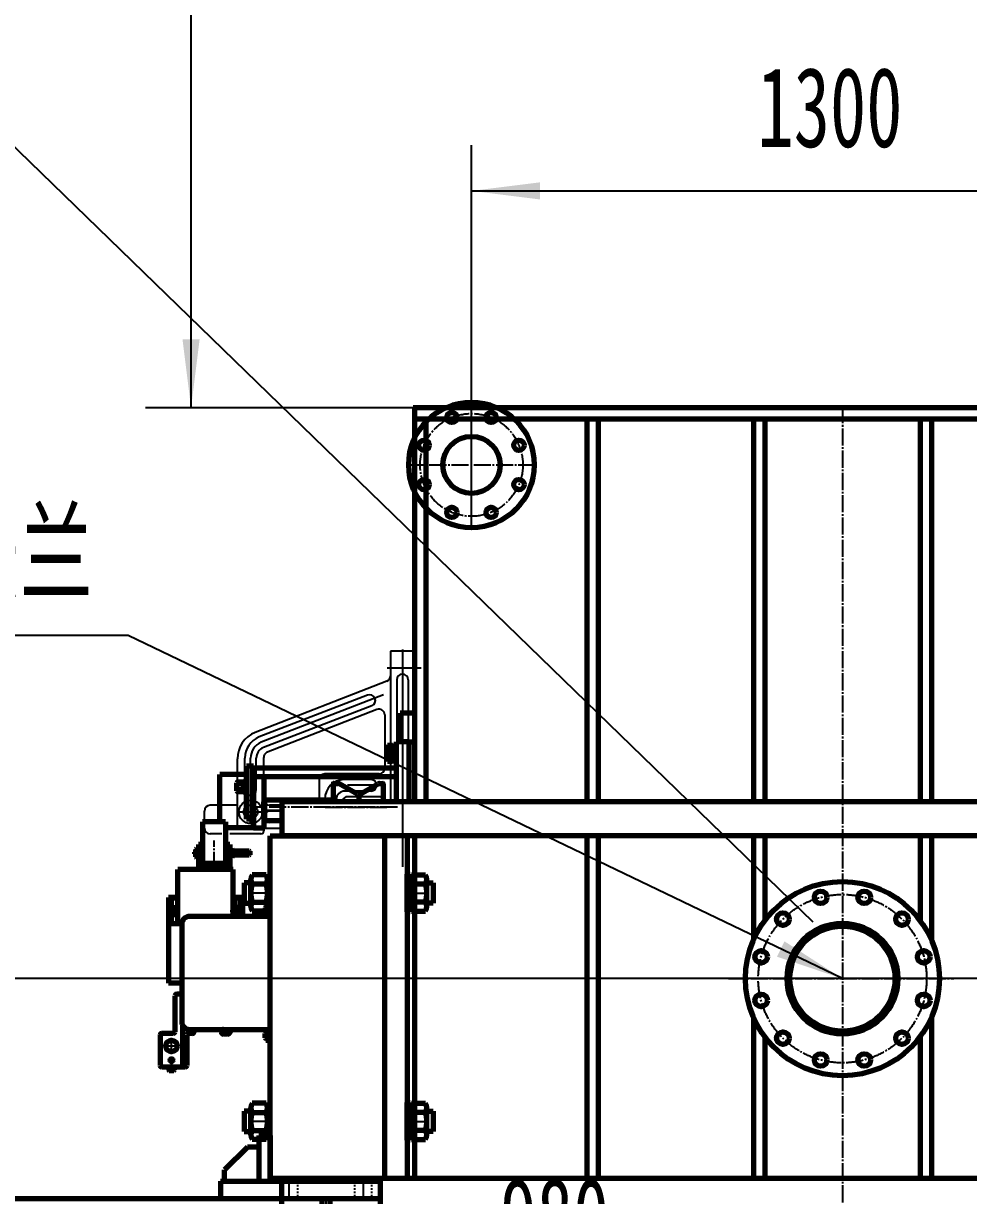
# Model space of a CAD drawing. Header units: millimetres. Extents: x -11880 to 11880, y -8400 to 8400.
# Drawn here: x 5987 to 7643, y 2347 to 4400 of the extents above; entities that cross this region are included whole.
import ezdxf

# ---------------------------------------------------------------- set-up
doc = ezdxf.new("R2010")
doc.units = ezdxf.units.MM
for name, pattern in [('EB_DASH', [6, 3, -3]), ('EB_DASHDOT', [39, 30, -3, 3, -3]), ('EB_DASHDOTDOT', [45, 30, -3, 3, -3, 3, -3])]:
    doc.linetypes.add(name, pattern=pattern)
for name, color, linetype, lineweight in [('CAXA0', 7, 'Continuous', 70), ('CAXA1', 1, 'EB_DASHDOT', 25), ('CAXA2', 6, 'EB_DASH', 25), ('CAXA3', 7, 'Continuous', 25), ('CAXA4', 3, 'Continuous', 25)]:
    doc.layers.add(name, color=color, linetype=linetype, lineweight=lineweight)
doc.styles.add('标准', font='', dxfattribs={"width": 0.667})
doc.styles.get('标准').set_extended_font_data('FangSong_GB2312')
doc.dimstyles.new('标准', dxfattribs={"dimscale": 40, "dimtxt": 3.5, "dimasz": 3, "dimexe": 2, "dimexo": 0, "dimtad": 1, "dimdec": 1, "dimzin": 12, "dimdsep": 46, "dimtxsty": '标准', "dimcen": 0, "dimdle": 4, "dimaunit": 1, "dimazin": 2, "dimtfac": 1, "dimtdec": 3, "dimtmove": 0, "dimatfit": 3, "dimfxl": 0, "dimtolj": 1, "dimtzin": 0, "dimarcsym": 0})

# ---------------------------------------------------------------- blocks, each defined once
blk = doc.blocks.new('CAXBLOCK8', base_point=(6634.2, 3121.7))
at = {"layer": 'CAXA0'}
for p, q in [((6634.2, 3109.1), (6634.2, 3134.3)), ((6634.2, 3134.3), (6637.4, 3134.3)), ((6634.2, 3122.5), (6634.6, 3122.4)), ((6634.6, 3122.4), (6637.4, 3121.7)), ((6637.4, 3109.1), (6637.4, 3134.3)), ((6634.2, 3120.9), (6637.4, 3120)), ((6634.2, 3109.1), (6637.4, 3109.1))]:
    blk.add_line(p, q, dxfattribs=at)
at = {"layer": 'CAXA1', "linetype": 'EB_DASHDOT', "lineweight": 25}
blk.add_line((6631.2, 3121.7), (6640.4, 3121.7), dxfattribs=at)
blk = doc.blocks.new('CAXBLOCK14', base_point=(6659.9, 2476.7))
at = {"layer": 'CAXA0'}
for p, q in [((6659.9, 2443.7), (6659.9, 2509.7)), ((6659.9, 2509.7), (6664.9, 2509.7)), ((6664.9, 2509.7), (6664.9, 2443.7)), ((6664.9, 2443.7), (6659.9, 2443.7))]:
    blk.add_line(p, q, dxfattribs=at)
at = {"layer": 'CAXA1', "color": 1, "linetype": 'EB_DASHDOT', "lineweight": 25}
blk.add_line((6656.9, 2476.7), (6667.9, 2476.7), dxfattribs=at)
blk = doc.blocks.new('CAXBLOCK15', base_point=(6664.9, 2476.7))
at = {"layer": 'CAXA0'}
for p, q in [((6667.3, 2508.4), (6692, 2508.4)), ((6664.9, 2452.9), (6664.9, 2500.5)), ((6692, 2492.5), (6667.3, 2492.5)), ((6694.3, 2452.9), (6694.3, 2500.5)), ((6692, 2460.8), (6667.3, 2460.8)), ((6667.3, 2444.9), (6692, 2444.9))]:
    blk.add_line(p, q, dxfattribs=at)
for centre, radius, start, end in [((6679.3, 2500.5), 14.4, 146.5315, 213.4685), ((6679.9, 2500.5), 14.4, 326.5315, 33.4685), ((6718.9, 2476.7), 54, 162.9012, 197.0988), ((6640.3, 2476.7), 54, 342.9012, 17.0988), ((6679.3, 2452.9), 14.4, 146.5315, 213.4685), ((6679.9, 2452.9), 14.4, 326.5315, 33.4685)]:
    blk.add_arc(centre, radius, start, end, dxfattribs=at)
at = {"layer": 'CAXA1', "linetype": 'EB_DASHDOT', "lineweight": 25}
blk.add_line((6662.6, 2476.7), (6697.3, 2476.7), dxfattribs=at)
blk = doc.blocks.new('CAXBLOCK16', base_point=(6659.9, 2876.7))
at = {"layer": 'CAXA0'}
for p, q in [((6659.9, 2843.7), (6659.9, 2909.7)), ((6659.9, 2909.7), (6664.9, 2909.7)), ((6664.9, 2909.7), (6664.9, 2843.7)), ((6664.9, 2843.7), (6659.9, 2843.7))]:
    blk.add_line(p, q, dxfattribs=at)
at = {"layer": 'CAXA1', "color": 1, "linetype": 'EB_DASHDOT', "lineweight": 25}
blk.add_line((6656.9, 2876.7), (6667.9, 2876.7), dxfattribs=at)
blk = doc.blocks.new('CAXBLOCK17', base_point=(6664.9, 2876.7))
at = {"layer": 'CAXA0'}
for p, q in [((6664.9, 2852.9), (6664.9, 2900.5)), ((6667.3, 2908.4), (6692, 2908.4)), ((6694.3, 2852.9), (6694.3, 2900.5)), ((6692, 2892.5), (6667.3, 2892.5)), ((6692, 2860.8), (6667.3, 2860.8)), ((6667.3, 2844.9), (6692, 2844.9))]:
    blk.add_line(p, q, dxfattribs=at)
for centre, radius, start, end in [((6679.3, 2900.5), 14.4, 146.5315, 213.4685), ((6679.9, 2900.5), 14.4, 326.5315, 33.4685), ((6718.9, 2876.7), 54, 162.9012, 197.0988), ((6640.3, 2876.7), 54, 342.9012, 17.0988), ((6679.3, 2852.9), 14.4, 146.5315, 213.4685), ((6679.9, 2852.9), 14.4, 326.5315, 33.4685)]:
    blk.add_arc(centre, radius, start, end, dxfattribs=at)
at = {"layer": 'CAXA1', "linetype": 'EB_DASHDOT', "lineweight": 25}
blk.add_line((6662.6, 2876.7), (6697.3, 2876.7), dxfattribs=at)
blk = doc.blocks.new('CAXBLOCK24', base_point=(6301.4, 2965.1))
at = {"layer": 'CAXA0'}
for p, q in [((6301.4, 3001.6), (6301.4, 2928.6)), ((6341.4, 3001.6), (6301.4, 3001.6)), ((6341.4, 3001.6), (6341.4, 2928.6)), ((6341.4, 2928.6), (6301.4, 2928.6))]:
    blk.add_line(p, q, dxfattribs=at)
blk = doc.blocks.new('CAXBLOCK25', base_point=(6251.4, 2844.6))
at = {"layer": 'CAXA0'}
for p, q in [((6248.9, 2845), (6250.8, 2844.7)), ((6248.9, 2844.3), (6250.8, 2844.6)), ((6249.2, 2845), (6249.2, 2844.3)), ((6250.8, 2845.2), (6249.8, 2844.9)), ((6250.8, 2844.1), (6249.8, 2844.4)), ((6250.8, 2845.2), (6251.1, 2846.2)), ((6251.3, 2845.2), (6250.8, 2844.7)), ((6251, 2845), (6250.8, 2845.2)), ((6250.8, 2844.7), (6250.8, 2844.6)), ((6251.3, 2844.1), (6250.8, 2844.6)), ((6251, 2844.3), (6250.8, 2844.1)), ((6250.8, 2844.1), (6251.1, 2843.1)), ((6251, 2847.1), (6251.3, 2845.2)), ((6251.7, 2846.8), (6251, 2846.8)), ((6251, 2842.2), (6251.3, 2844.1)), ((6251, 2842.4), (6251.7, 2842.4)), ((6251.5, 2845.2), (6251.3, 2845.2)), ((6251.3, 2844.1), (6251.5, 2844.1)), ((6251.7, 2847.1), (6251.5, 2845.2)), ((6251.9, 2844.7), (6251.5, 2845.2)), ((6251.5, 2844.1), (6251.9, 2844.6)), ((6251.7, 2842.2), (6251.5, 2844.1)), ((6251.9, 2845.2), (6251.6, 2846.2)), ((6251.9, 2844.1), (6251.6, 2843.1)), ((6251.9, 2845.2), (6251.7, 2845)), ((6251.7, 2844.3), (6251.9, 2844.1)), ((6251.9, 2845.2), (6252.9, 2844.9)), ((6253.8, 2845), (6251.9, 2844.7)), ((6251.9, 2844.6), (6251.9, 2844.7)), ((6253.8, 2844.3), (6251.9, 2844.6)), ((6251.9, 2844.1), (6252.9, 2844.4)), ((6253.6, 2845), (6253.6, 2844.3))]:
    blk.add_line(p, q, dxfattribs=at)
for start, end in [(90, 270), (270, 90)]:
    blk.add_arc((6251.4, 2844.6), 3.45, start, end, dxfattribs=at)
at = {"layer": 'CAXA1'}
for p, q in [((6257.8, 2844.6), (6244.9, 2844.6)), ((6251.4, 2838.2), (6251.4, 2851.1))]:
    blk.add_line(p, q, dxfattribs=at)
blk = doc.blocks.new('CAXBLOCK26', base_point=(6361.4, 2844.6))
at = {"layer": 'CAXA0'}
for p, q in [((6358.9, 2845), (6360.8, 2844.7)), ((6358.9, 2844.3), (6360.8, 2844.6)), ((6359.2, 2845), (6359.2, 2844.3)), ((6360.8, 2845.2), (6359.8, 2844.9)), ((6360.8, 2844.1), (6359.8, 2844.4)), ((6360.8, 2845.2), (6361.1, 2846.2)), ((6361.3, 2845.2), (6360.8, 2844.7)), ((6361, 2845), (6360.8, 2845.2)), ((6360.8, 2844.7), (6360.8, 2844.6)), ((6361.3, 2844.1), (6360.8, 2844.6)), ((6361, 2844.3), (6360.8, 2844.1)), ((6360.8, 2844.1), (6361.1, 2843.1)), ((6361, 2847.1), (6361.3, 2845.2)), ((6361.7, 2846.8), (6361, 2846.8)), ((6361, 2842.2), (6361.3, 2844.1)), ((6361, 2842.4), (6361.7, 2842.4)), ((6361.5, 2845.2), (6361.3, 2845.2)), ((6361.3, 2844.1), (6361.5, 2844.1)), ((6361.7, 2847.1), (6361.5, 2845.2)), ((6361.9, 2844.7), (6361.5, 2845.2)), ((6361.5, 2844.1), (6361.9, 2844.6)), ((6361.7, 2842.2), (6361.5, 2844.1)), ((6361.9, 2845.2), (6361.6, 2846.2)), ((6361.9, 2844.1), (6361.6, 2843.1)), ((6361.9, 2845.2), (6361.7, 2845)), ((6361.7, 2844.3), (6361.9, 2844.1)), ((6361.9, 2845.2), (6362.9, 2844.9)), ((6363.8, 2845), (6361.9, 2844.7)), ((6361.9, 2844.6), (6361.9, 2844.7)), ((6363.8, 2844.3), (6361.9, 2844.6)), ((6361.9, 2844.1), (6362.9, 2844.4)), ((6363.6, 2845), (6363.6, 2844.3))]:
    blk.add_line(p, q, dxfattribs=at)
for start, end in [(90, 270), (270, 90)]:
    blk.add_arc((6361.4, 2844.6), 3.45, start, end, dxfattribs=at)
at = {"layer": 'CAXA1'}
for p, q in [((6367.8, 2844.6), (6354.9, 2844.6)), ((6361.4, 2838.2), (6361.4, 2851.1))]:
    blk.add_line(p, q, dxfattribs=at)
blk = doc.blocks.new('CAXBLOCK27', base_point=(6419.9, 2476.7))
at = {"layer": 'CAXA0'}
for p, q in [((6414.9, 2509.7), (6414.9, 2443.7)), ((6419.9, 2509.7), (6414.9, 2509.7)), ((6419.9, 2443.7), (6419.9, 2509.7)), ((6414.9, 2443.7), (6419.9, 2443.7))]:
    blk.add_line(p, q, dxfattribs=at)
at = {"layer": 'CAXA1', "color": 1, "linetype": 'EB_DASHDOT', "lineweight": 25}
blk.add_line((6422.9, 2476.7), (6411.9, 2476.7), dxfattribs=at)
blk = doc.blocks.new('CAXBLOCK28', base_point=(6414.9, 2476.7))
at = {"layer": 'CAXA0'}
for p, q in [((6412.6, 2508.4), (6387.9, 2508.4)), ((6385.5, 2452.9), (6385.5, 2500.5)), ((6387.9, 2492.5), (6412.6, 2492.5)), ((6414.9, 2452.9), (6414.9, 2500.5)), ((6387.9, 2460.8), (6412.6, 2460.8)), ((6412.6, 2444.9), (6387.9, 2444.9))]:
    blk.add_line(p, q, dxfattribs=at)
for centre, radius, start, end in [((6399.9, 2500.5), 14.4, 146.5315, 213.4685), ((6400.5, 2500.5), 14.4, 326.5315, 33.4685), ((6439.5, 2476.7), 54, 162.9012, 197.0988), ((6360.9, 2476.7), 54, 342.9012, 17.0988), ((6399.9, 2452.9), 14.4, 146.5315, 213.4685), ((6400.5, 2452.9), 14.4, 326.5315, 33.4685)]:
    blk.add_arc(centre, radius, start, end, dxfattribs=at)
at = {"layer": 'CAXA1', "linetype": 'EB_DASHDOT', "lineweight": 25}
blk.add_line((6417.3, 2476.7), (6382.5, 2476.7), dxfattribs=at)
blk = doc.blocks.new('CAXBLOCK29', base_point=(6372.8, 3062.6))
at = {"layer": 'CAXA0'}
for p, q in [((6372.8, 3053.4), (6372.8, 3071.8)), ((6372.8, 3071.8), (6375.9, 3071.8)), ((6372.8, 3063.4), (6373.2, 3063.3)), ((6372.8, 3061.8), (6375.9, 3061)), ((6373.2, 3063.3), (6375.9, 3062.6)), ((6375.9, 3053.4), (6375.9, 3071.8)), ((6372.8, 3053.4), (6375.9, 3053.4))]:
    blk.add_line(p, q, dxfattribs=at)
at = {"layer": 'CAXA1', "linetype": 'EB_DASHDOT', "lineweight": 25}
blk.add_line((6369.8, 3062.6), (6378.9, 3062.6), dxfattribs=at)
blk = doc.blocks.new('*D33')
at = {"layer": 'CAXA4', "linetype": 'Continuous', "lineweight": 25}
blk.add_hatch(color=0, dxfattribs=at).paths.add_polyline_path([(7422.4, 2726.7), (7320.8, 2792.1), (7307.8, 2765.1)], flags=0)
at = {"layer": 'CAXA4', "color": 0, "linetype": 'Continuous', "lineweight": 25}
for p, q in [((6171.1, 3327.7), (5592.3, 3327.7)), ((7422.4, 2726.7), (6171.1, 3327.7))]:
    blk.add_line(p, q, dxfattribs=at)
at = {"layer": 'CAXA4', "color": 0, "linetype": 'Continuous', "lineweight": 25, "insert": (5599.3, 3544.5), "char_height": 140, "attachment_point": 1, "style": '标准'}
blk.add_mtext('\\fFangSong_GB2312|b0|i0|p34;进料法兰', dxfattribs=at)
blk = doc.blocks.new('*D45')
at = {"layer": 'CAXA4', "linetype": 'Continuous', "lineweight": 25}
for points in [[(6443.6, 2160.9), (6563.6, 2145.9), (6563.6, 2175.9)], [(7422.4, 2160.9), (7302.4, 2145.9), (7302.4, 2175.9)]]:
    blk.add_hatch(color=0, dxfattribs=at).paths.add_polyline_path(points, flags=0)
at = {"layer": 'CAXA4', "color": 0, "linetype": 'Continuous', "lineweight": 25}
for p, q in [((6443.6, 1873.6), (6443.6, 2240.9)), ((7422.4, 1723.7), (7422.4, 2240.9)), ((6443.6, 2160.9), (7422.4, 2160.9))]:
    blk.add_line(p, q, dxfattribs=at)
at = {"layer": 'CAXA4', "color": 0, "linetype": 'Continuous', "lineweight": 25, "insert": (6823.1, 2377.7), "char_height": 140, "attachment_point": 1, "style": '标准'}
blk.add_mtext('\\fFangSong_GB2312|b0|i0|p34;980', dxfattribs=at)
blk = doc.blocks.new('*D46')
at = {"layer": 'CAXA4', "linetype": 'Continuous', "lineweight": 25}
for points in [[(5164.7, 2726.7), (5149.7, 2606.7), (5179.7, 2606.7)], [(5164.7, 976.7), (5149.7, 1096.7), (5179.7, 1096.7)]]:
    blk.add_hatch(color=0, dxfattribs=at).paths.add_polyline_path(points, flags=0)
at = {"layer": 'CAXA4', "color": 0, "linetype": 'Continuous', "lineweight": 25}
for p, q in [((8175.4, 2726.7), (5084.7, 2726.7)), ((5164.7, 2726.7), (5164.7, 976.7)), ((8192.4, 976.7), (5084.7, 976.7))]:
    blk.add_line(p, q, dxfattribs=at)
at = {"layer": 'CAXA4', "color": 0, "linetype": 'Continuous', "lineweight": 25, "insert": (4947.9, 1702.7), "char_height": 140, "attachment_point": 1, "rotation": 90, "style": '标准'}
blk.add_mtext('\\fFangSong_GB2312|b0|i0|p34;1750', dxfattribs=at)
blk = doc.blocks.new('CAXBLOCK46', base_point=(6122.4, 1916.7))
at = {"layer": 'CAXA0'}
for p, q in [((6399.9, 2451.7), (6419.9, 2451.7)), ((6399.9, 2451.7), (6399.9, 2371.7)), ((6419.9, 2451.7), (6419.9, 2371.7)), ((6379.9, 2431.7), (6339.9, 2391.7)), ((6399.9, 2431.7), (6379.9, 2431.7)), ((6339.9, 2371.7), (6339.9, 2391.7)), ((6332.4, 2371.7), (6612.4, 2371.7)), ((6332.4, 2371.7), (6332.4, 2341.7)), ((6612.4, 2371.7), (6612.4, 2301.7)), ((5922.4, 996.7), (5922.4, 2341.7)), ((5922.4, 2341.7), (6612.4, 2341.7)), ((6510.4, 2341.7), (6510.4, 2246.7)), ((6524.4, 2341.7), (6524.4, 2246.7)), ((6612.4, 2301.7), (6122.4, 1916.7)), ((6510.4, 2246.7), (6524.4, 2246.7)), ((6029.4, 2106.7), (6015.4, 2106.7)), ((6015.4, 996.7), (6015.4, 2106.7)), ((6029.4, 996.7), (6029.4, 2106.7)), ((5922.4, 996.7), (5922.4, 2081.7)), ((6122.4, 996.7), (6122.4, 1916.7)), ((5892.4, 976.7), (5892.4, 996.7)), ((5892.4, 996.7), (6152.4, 996.7)), ((6152.4, 976.7), (6152.4, 996.7)), ((6152.4, 976.7), (5892.4, 976.7))]:
    blk.add_line(p, q, dxfattribs=at)
at = {"layer": 'CAXA0', "color": 6, "linetype": 'EB_DASHDOTDOT', "lineweight": 25}
blk.add_line((6419.9, 2376.7), (6612.4, 2376.7), dxfattribs=at)
at = {"layer": 'CAXA1', "linetype": 'EB_DASHDOT', "lineweight": 25}
for p, q in [((6452.4, 2374.7), (6452.4, 2338.7)), ((6582.4, 2374.7), (6582.4, 2338.7)), ((6517.4, 2344.7), (6517.4, 2243.7)), ((6022.4, 996.7), (6022.4, 2108.3)), ((6022.4, 999.7), (6022.4, 973.7))]:
    blk.add_line(p, q, dxfattribs=at)
at = {"layer": 'CAXA2', "color": 6, "linetype": 'EB_DASH', "lineweight": 25}
for p, q in [((6437.4, 2371.7), (6437.4, 2341.7)), ((6467.4, 2371.7), (6467.4, 2341.7)), ((6567.4, 2371.7), (6567.4, 2341.7)), ((6597.4, 2371.7), (6597.4, 2341.7))]:
    blk.add_line(p, q, dxfattribs=at)
blk = doc.blocks.new('*D54')
at = {"layer": 'CAXA4', "linetype": 'Continuous', "lineweight": 25}
blk.add_hatch(color=0, dxfattribs=at).paths.add_polyline_path([(6443.6, 1976.7), (6346.5, 2048.8), (6331.8, 2022.7)], flags=0)
at = {"layer": 'CAXA4', "color": 0, "linetype": 'Continuous', "lineweight": 25}
for p, q in [((5849, 2313.2), (5278.3, 2313.2)), ((6443.6, 1976.7), (5849, 2313.2))]:
    blk.add_line(p, q, dxfattribs=at)
at = {"layer": 'CAXA4', "color": 0, "linetype": 'Continuous', "lineweight": 25, "insert": (5285.3, 2530), "char_height": 140, "attachment_point": 1, "style": '标准'}
blk.add_mtext('\\fFangSong_GB2312|b0|i0|p34;压榨法兰', dxfattribs=at)
blk = doc.blocks.new('CAXBLOCK83', base_point=(6772.4, 3626.7))
at = {"layer": 'CAXA0'}
for centre, radius in [((6772.4, 3626.7), 110), ((6738, 3709.8), 9), ((6806.9, 3709.8), 9), ((6772.4, 3626.7), 50), ((6689.3, 3661.1), 9), ((6855.6, 3661.1), 9), ((6689.3, 3592.2), 9), ((6855.6, 3592.2), 9), ((6738, 3543.5), 9), ((6806.9, 3543.5), 9)]:
    blk.add_circle(centre, radius, dxfattribs=at)
at = {"layer": 'CAXA1', "linetype": 'EB_DASHDOT', "lineweight": 25}
for p, q in [((6772.4, 3513.7), (6772.4, 3739.7)), ((6659.4, 3626.7), (6885.4, 3626.7))]:
    blk.add_line(p, q, dxfattribs=at)
blk.add_circle((6772.4, 3626.7), 90, dxfattribs=at)
blk = doc.blocks.new('*D110')
at = {"layer": 'CAXA4', "linetype": 'Continuous', "lineweight": 25}
for points in [[(6772.4, 4106.7), (6892.4, 4091.7), (6892.4, 4121.7)], [(8072.4, 4106.7), (7952.4, 4091.7), (7952.4, 4121.7)]]:
    blk.add_hatch(color=0, dxfattribs=at).paths.add_polyline_path(points, flags=0)
at = {"layer": 'CAXA4', "color": 0, "linetype": 'Continuous', "lineweight": 25}
for p, q in [((6772.4, 3513.7), (6772.4, 4186.7)), ((8072.4, 3513.7), (8072.4, 4186.7)), ((6772.4, 4106.7), (8072.4, 4106.7))]:
    blk.add_line(p, q, dxfattribs=at)
at = {"layer": 'CAXA4', "color": 0, "linetype": 'Continuous', "lineweight": 25, "insert": (7273.5, 4323.5), "char_height": 140, "attachment_point": 1, "style": '标准'}
blk.add_mtext('\\fFangSong_GB2312|b0|i0|p34;1300', dxfattribs=at)
blk = doc.blocks.new('*D114')
at = {"layer": 'CAXA4', "linetype": 'Continuous', "lineweight": 25}
for points in [[(9830.8, 3726.7), (9815.8, 3606.7), (9845.8, 3606.7)], [(9830.8, 1726.7), (9815.8, 1846.7), (9845.8, 1846.7)]]:
    blk.add_hatch(color=0, dxfattribs=at).paths.add_polyline_path(points, flags=0)
at = {"layer": 'CAXA4', "color": 0, "linetype": 'Continuous', "lineweight": 25}
for p, q in [((6672.4, 3726.7), (9910.8, 3726.7)), ((9830.8, 3726.7), (9830.8, 1726.7)), ((6672.4, 1726.7), (9910.8, 1726.7))]:
    blk.add_line(p, q, dxfattribs=at)
at = {"layer": 'CAXA4', "color": 0, "linetype": 'Continuous', "lineweight": 25, "insert": (9614, 2577.7), "char_height": 140, "attachment_point": 1, "rotation": 90, "style": '标准'}
blk.add_mtext('\\fFangSong_GB2312|b0|i0|p34;2000', dxfattribs=at)
blk = doc.blocks.new('*D335')
at = {"layer": 'CAXA4', "linetype": 'Continuous', "lineweight": 25}
for points in [[(6281.1, 5476.7), (6296.1, 5356.7), (6266.1, 5356.7)], [(6281.1, 3726.7), (6296.1, 3846.7), (6266.1, 3846.7)]]:
    blk.add_hatch(color=0, dxfattribs=at).paths.add_polyline_path(points, flags=0)
at = {"layer": 'CAXA4', "color": 0, "linetype": 'Continuous', "lineweight": 25}
for p, q in [((4722.4, 5476.7), (6361.1, 5476.7)), ((6281.1, 3726.7), (6281.1, 5476.7)), ((6672.4, 3726.7), (6201.1, 3726.7))]:
    blk.add_line(p, q, dxfattribs=at)
at = {"layer": 'CAXA4', "color": 0, "linetype": 'Continuous', "lineweight": 25, "insert": (6064.3, 4452.7), "char_height": 140, "attachment_point": 1, "rotation": 90, "style": '标准'}
blk.add_mtext('\\fFangSong_GB2312|b0|i0|p34;2500', dxfattribs=at)

msp = doc.modelspace()

# ---------------------------------------------------------------- linework, layer by layer
at = {"layer": 'CAXA0'}
for p, q in [((8170.14, 3726.67), (6670.14, 3726.67)), ((6672.44, 3726.67), (6672.44, 3036.67)), ((8172.44, 3726.67), (6672.44, 3726.67)), ((8172.44, 3706.67), (6672.44, 3706.67)), ((6692.44, 3706.67), (6692.44, 3036.67)), ((6974.44, 3706.67), (6974.44, 3036.67)), ((6994.44, 3706.67), (6994.44, 3036.67)), ((7266.44, 3706.67), (7266.44, 3036.67)), ((7286.44, 3706.67), (7286.44, 3036.67)), ((7558.44, 3706.67), (7558.44, 3036.67)), ((7578.44, 3706.67), (7578.44, 3036.67)), ((6647.42, 3191.71), (6647.42, 3141.71)), ((6672.42, 3191.71), (6647.42, 3191.71)), ((6662.42, 3141.71), (6640.42, 3141.71)), ((6640.42, 3141.71), (6640.42, 3036.67)), ((6662.42, 3141.71), (6672.42, 3141.71)), ((6662.42, 3141.71), (6662.42, 3092.71)), ((6662.42, 3141.71), (6662.42, 3036.67)), ((6624.22, 3111.32), (6624.22, 3132.1)), ((6625.25, 3135.57), (6634.22, 3135.57)), ((6625.25, 3128.64), (6634.22, 3128.64)), ((6634.22, 3107.86), (6634.22, 3135.57)), ((6634.22, 3113.71), (6634.22, 3129.71)), ((6640.42, 3136.71), (6637.42, 3136.71)), ((6637.42, 3136.71), (6637.42, 3106.71)), ((6640.42, 3106.71), (6640.42, 3136.71)), ((6640.42, 3113.71), (6640.42, 3129.71)), ((6625.25, 3114.78), (6634.22, 3114.78)), ((6625.25, 3107.86), (6634.22, 3107.86)), ((6637.42, 3106.71), (6640.42, 3106.71)), ((6378.43, 3084.15), (6331.43, 3084.15)), ((6331.43, 3001.65), (6331.43, 3084.15)), ((6378.43, 3006.34), (6378.43, 3099.11)), ((6390.43, 3099.11), (6378.43, 3099.11)), ((6640.42, 3095.21), (6390.42, 3095.21)), ((6390.42, 3095.21), (6390.42, 2990.21)), ((6640.42, 3080.21), (6390.42, 3080.21)), ((6390.43, 3004.61), (6390.43, 3099.11)), ((6390.43, 2991.11), (6390.43, 3099.11)), ((6408.42, 3080.21), (6408.42, 2990.21)), ((6361.26, 3055.52), (6361.26, 3069.7)), ((6363.03, 3071.48), (6372.83, 3071.48)), ((6372.83, 3071.48), (6372.83, 3053.75)), ((6375.93, 3074.61), (6375.93, 3050.61)), ((6378.43, 3074.61), (6375.93, 3074.61)), ((6378.43, 3050.61), (6378.43, 3074.61)), ((6372.83, 3053.75), (6363.03, 3053.75)), ((6375.93, 3050.61), (6378.43, 3050.61)), ((6409.92, 3039.71), (6529.97, 3039.71)), ((6574.97, 3049.25), (6574.97, 3036.67)), ((6409.92, 3035.71), (6408.42, 3035.71)), ((8404.94, 3036.67), (6439.94, 3036.67)), ((6439.94, 3036.67), (6439.94, 2976.67)), ((6390.43, 3009.22), (6378.43, 3009.22)), ((6390.43, 3006.34), (6378.43, 3006.34)), ((6409.92, 3007.71), (6408.42, 3007.71)), ((6409.92, 3003.71), (6439.92, 3003.71)), ((6390.43, 2991.11), (6341.36, 2991.11)), ((6408.42, 2990.21), (6390.42, 2990.21)), ((6293.86, 2961.65), (6293.86, 2917.65)), ((6298.86, 2961.65), (6293.86, 2961.65)), ((6298.86, 2926.65), (6298.86, 2961.65)), ((6343.86, 2926.65), (6343.86, 2961.65)), ((6348.86, 2961.65), (6343.86, 2961.65)), ((6348.86, 2961.65), (6348.86, 2917.65)), ((6419.94, 2976.67), (6619.94, 2976.67)), ((6419.94, 2376.67), (6419.94, 2976.67)), ((8404.94, 2976.67), (6439.94, 2976.67)), ((6619.92, 2976.71), (6619.92, 2376.71)), ((6619.94, 2976.67), (6619.94, 2376.67)), ((6659.94, 2976.67), (6659.94, 2376.67)), ((6672.44, 2976.67), (6672.44, 2376.67)), ((6974.44, 2976.67), (6974.44, 2376.67)), ((6994.44, 2976.67), (6994.44, 2376.67)), ((7266.44, 2976.67), (7266.44, 2794.23)), ((7286.44, 2976.67), (7286.44, 2828.67)), ((7558.44, 2976.67), (7558.44, 2828.67)), ((7578.44, 2976.67), (7578.44, 2794.23)), ((6290.36, 2954.15), (6289.36, 2953.15)), ((6289.36, 2940.15), (6289.36, 2953.15)), ((6289.36, 2940.15), (6290.36, 2939.15)), ((6292.36, 2954.15), (6290.36, 2954.15)), ((6290.36, 2954.15), (6290.36, 2939.15)), ((6292.36, 2939.15), (6290.36, 2939.15)), ((6292.36, 2939.15), (6292.36, 2954.15)), ((6292.36, 2953.15), (6292.86, 2953.15)), ((6292.36, 2940.15), (6292.86, 2940.15)), ((6293.86, 2939.15), (6293.86, 2954.15)), ((6301.36, 2954.15), (6298.86, 2954.15)), ((6301.36, 2939.15), (6298.86, 2939.15)), ((6343.86, 2954.15), (6341.36, 2954.15)), ((6343.86, 2939.15), (6341.36, 2939.15)), ((6348.86, 2939.15), (6348.86, 2954.15)), ((6350.36, 2953.15), (6349.86, 2953.15)), ((6350.36, 2940.15), (6349.86, 2940.15)), ((6352.36, 2954.15), (6350.36, 2954.15)), ((6350.36, 2939.15), (6350.36, 2954.15)), ((6352.36, 2939.15), (6350.36, 2939.15)), ((6352.36, 2954.15), (6352.36, 2939.15)), ((6352.36, 2954.15), (6353.36, 2953.15)), ((6353.36, 2940.15), (6352.36, 2939.15)), ((6353.36, 2940.15), (6353.36, 2953.15)), ((6353.36, 2950.82), (6382.86, 2950.82)), ((6382.86, 2942.82), (6353.36, 2942.82)), ((6382.86, 2950.82), (6382.86, 2942.82)), ((6382.86, 2950.82), (6383.86, 2949.82)), ((6383.86, 2943.82), (6382.86, 2942.82)), ((6383.86, 2949.82), (6383.86, 2943.82)), ((6257.86, 2822.65), (6257.86, 2917.65)), ((6354.86, 2917.65), (6257.86, 2917.65)), ((6348.86, 2926.65), (6293.86, 2926.65)), ((6348.86, 2918.65), (6293.86, 2918.65)), ((6354.86, 2835.65), (6354.86, 2917.65)), ((6385.54, 2852.86), (6385.54, 2900.49)), ((6412.56, 2908.43), (6387.93, 2908.43)), ((6419.94, 2909.67), (6414.94, 2909.67)), ((6414.94, 2909.67), (6414.94, 2851.54)), ((6414.94, 2852.86), (6414.94, 2900.49)), ((6419.94, 2843.67), (6419.94, 2909.67)), ((6374.32, 2894.67), (6374.32, 2858.67)), ((6385.54, 2894.67), (6374.32, 2894.67)), ((6387.93, 2892.55), (6412.56, 2892.55)), ((6694.34, 2894.67), (6705.56, 2894.67)), ((6705.56, 2894.67), (6705.56, 2858.67)), ((6241.36, 2868.65), (6241.36, 2718.65)), ((6257.86, 2868.65), (6241.36, 2868.65)), ((6246.36, 2867.65), (6246.36, 2822.65)), ((6257.86, 2867.65), (6246.36, 2867.65)), ((6371.36, 2868.65), (6354.86, 2868.65)), ((6366.36, 2867.65), (6354.86, 2867.65)), ((6356.36, 2868.65), (6356.36, 2835.65)), ((6366.36, 2867.65), (6366.36, 2835.65)), ((6371.36, 2868.65), (6371.36, 2835.65)), ((6374.32, 2858.67), (6385.54, 2858.67)), ((6387.93, 2860.8), (6412.56, 2860.8)), ((6416.9, 2859.15), (6416.9, 2835.65)), ((6419.9, 2859.15), (6416.9, 2859.15)), ((6705.56, 2858.67), (6694.34, 2858.67)), ((6416.9, 2835.65), (6277.9, 2835.65)), ((6411.2, 2844.92), (6387.93, 2844.92)), ((6411.2, 2850.56), (6411.2, 2842.74)), ((6416.9, 2851.54), (6412.18, 2851.54)), ((6412.18, 2841.76), (6416.9, 2841.76)), ((6416.9, 2841.76), (6416.9, 2851.54)), ((6264.9, 2822.65), (6246.36, 2822.65)), ((6264.9, 2822.65), (6264.9, 2650.65)), ((6264.9, 2718.65), (6241.36, 2718.65)), ((6252.9, 2696.65), (6252.9, 2633.65)), ((6264.9, 2699.65), (6255.9, 2699.65)), ((7266.44, 2659.12), (7266.44, 2376.67)), ((7578.44, 2659.12), (7578.44, 2376.67)), ((6249.9, 2630.65), (6229.9, 2630.65)), ((6265.9, 2645.65), (6265.9, 2571.65)), ((6282.9, 2630.63), (6276.9, 2630.63)), ((6277.9, 2637.65), (6416.9, 2637.65)), ((6344.9, 2629.65), (6337.9, 2629.65)), ((6349.9, 2637.65), (6349.9, 2634.65)), ((6411.2, 2622.74), (6411.2, 2630.56)), ((6412.18, 2631.54), (6416.9, 2631.54)), ((6416.9, 2614.15), (6416.9, 2637.65)), ((6416.9, 2631.54), (6416.9, 2621.76)), ((6226.9, 2627.65), (6226.9, 2574.65)), ((6273.9, 2627.63), (6273.9, 2574.65)), ((6416.9, 2621.76), (6412.18, 2621.76)), ((6419.9, 2614.15), (6416.9, 2614.15)), ((6419.9, 2614.15), (6419.9, 2616.65)), ((7286.44, 2624.67), (7286.44, 2376.67)), ((7558.44, 2624.67), (7558.44, 2376.67)), ((6270.9, 2571.65), (6229.9, 2571.65)), ((6251.79, 2571.65), (6242.01, 2571.65)), ((6242.01, 2571.65), (6242.01, 2566.93)), ((6251.79, 2566.93), (6251.79, 2571.65)), ((6242.99, 2565.95), (6250.81, 2565.95)), ((6374.32, 2494.67), (6374.32, 2458.67)), ((6385.54, 2494.67), (6374.32, 2494.67)), ((6694.34, 2494.67), (6705.56, 2494.67)), ((6705.56, 2494.67), (6705.56, 2458.67)), ((6374.32, 2458.67), (6385.54, 2458.67)), ((6705.56, 2458.67), (6694.34, 2458.67)), ((6619.94, 2376.67), (6419.94, 2376.67)), ((8404.94, 2376.67), (6439.94, 2376.67)), ((6439.94, 2316.67), (6439.94, 2376.67))]:
    msp.add_line(p, q, dxfattribs=at)
at = {"layer": 'CAXA0', "color": 7}
for p, q in [((6529.97, 3067.68), (6529.97, 3036.67)), ((6530.97, 3068.68), (6538.63, 3068.68)), ((6572.47, 3049.92), (6541.13, 3068.01)), ((6577.47, 3049.92), (6608.81, 3068.01)), ((6611.31, 3068.68), (6616.97, 3068.68)), ((6617.97, 3067.68), (6617.97, 3036.67)), ((6409.92, 3039.71), (6409.92, 3003.71)), ((6409.92, 3039.71), (6409.92, 3036.71)), ((6408.42, 3006.71), (6408.42, 3036.71))]:
    msp.add_line(p, q, dxfattribs=at)
at = {"layer": 'CAXA0', "linetype": 'Continuous', "lineweight": 70}
for p, q in [((6292.86, 2955.3), (6293.86, 2955.3)), ((6292.86, 2955.3), (6292.86, 2938.34)), ((6292.86, 2938.34), (6293.86, 2938.34)), ((6293.86, 2955.3), (6293.86, 2938.34)), ((6349.86, 2955.3), (6348.86, 2955.3)), ((6348.86, 2955.3), (6348.86, 2938.34)), ((6349.86, 2938.34), (6348.86, 2938.34)), ((6349.86, 2955.3), (6349.86, 2938.34)), ((6419.9, 2659.15), (6419.9, 2804.15))]:
    msp.add_line(p, q, dxfattribs=at)
at = {"layer": 'CAXA0'}
for centre, radius in [((7422.44, 2726.67), 170), ((7384.27, 2869.15), 11), ((7460.62, 2869.15), 11), ((6251.36, 2844.65), 2.5), ((6361.36, 2844.65), 2.5), ((7318.15, 2830.97), 11), ((7526.74, 2830.97), 11), ((7422.44, 2726.67), 97), ((7422.44, 2726.67), 92), ((7279.97, 2764.85), 11), ((7564.92, 2764.85), 11), ((7279.97, 2688.5), 11), ((7564.92, 2688.5), 11), ((7318.15, 2622.37), 11), ((7526.74, 2622.37), 11), ((6246.9, 2608.65), 10), ((7384.27, 2584.2), 11), ((7460.62, 2584.2), 11), ((6246.9, 2583.65), 2.5)]:
    msp.add_circle(centre, radius, dxfattribs=at)
for centre, radius, start, end in [((6630.61, 3132.1), 6.38, 147.13277, 212.86723), ((6648.22, 3121.71), 24, 163.22135, 196.77865), ((6630.61, 3111.32), 6.38, 147.13277, 212.86723), ((6363.03, 3069.7), 1.77, 90, 180), ((6363.03, 3055.52), 1.77, 180, 270), ((6399.94, 2900.49), 14.4, 146.53152, 213.46848), ((6400.55, 2900.49), 14.4, 326.53152, 33.46848), ((6439.54, 2876.67), 54, 162.90116, 197.09884), ((6360.94, 2876.67), 54, 342.90116, 17.09884), ((6399.94, 2852.86), 14.4, 146.53152, 213.46848), ((6400.55, 2852.86), 14.4, 354.76193, 33.46848), ((6277.9, 2822.65), 13, 90, 180), ((6412.18, 2850.56), 0.978, 90, 180), ((6412.18, 2842.74), 0.978, 180, 270), ((6255.9, 2696.65), 3, 90, 180), ((6277.9, 2650.65), 13, 180, 270), ((6229.9, 2627.65), 3, 90, 180), ((6249.9, 2633.65), 3, 270, 360), ((6276.9, 2627.63), 3, 90, 180), ((6282.9, 2634.63), 4, 270, 49.19605), ((6337.9, 2633.65), 4, 90, 270), ((6344.9, 2634.65), 5, 270, 360), ((6412.18, 2630.56), 0.978, 90, 180), ((6412.18, 2622.74), 0.978, 180, 270), ((6229.9, 2574.65), 3, 180, 270), ((6242.99, 2566.93), 0.978, 180, 270), ((6250.81, 2566.93), 0.978, 270, 0), ((6270.9, 2574.65), 3, 270, 0)]:
    msp.add_arc(centre, radius, start, end, dxfattribs=at)
at = {"layer": 'CAXA0', "color": 7}
for centre, radius, start, end in [((6530.97, 3067.68), 1, 90, 180), ((6538.63, 3063.68), 5, 60, 90), ((6611.31, 3063.68), 5, 90, 120), ((6616.97, 3067.68), 1, 0, 90), ((6574.97, 3054.25), 5, 240, 300)]:
    msp.add_arc(centre, radius, start, end, dxfattribs=at)
at = {"layer": 'CAXA1', "linetype": 'EB_DASHDOT', "lineweight": 25}
for p, q in [((7422.44, 3729.67), (7422.44, 1723.67)), ((6412.66, 3027.36), (6387.32, 3027.36)), ((6406.92, 3021.71), (6439.92, 3021.71)), ((6417.33, 2876.67), (6382.54, 2876.67)), ((8175.44, 2726.67), (6669.44, 2726.67)), ((7222.65, 2726.67), (7617.62, 2726.67)), ((6259.9, 2608.65), (6233.9, 2608.65)), ((6246.9, 2595.65), (6246.9, 2621.65)), ((6246.9, 2569.58), (6246.9, 2589.15)), ((6252.4, 2583.65), (6241.4, 2583.65))]:
    msp.add_line(p, q, dxfattribs=at)
at = {"layer": 'CAXA1', "color": 1, "linetype": 'EB_DASHDOT', "lineweight": 25}
for p, q in [((6634.42, 3121.71), (6643.42, 3121.71)), ((6516.34, 3027.36), (6627.85, 3027.36)), ((6642.62, 3027.36), (6531.11, 3027.36)), ((6422.94, 2876.67), (6411.94, 2876.67))]:
    msp.add_line(p, q, dxfattribs=at)
at = {"layer": 'CAXA1'}
for p, q in [((6564.66, 3027.36), (6384.67, 3027.36)), ((6321.36, 2918.65), (6321.36, 2968.72)), ((6301.36, 2946.65), (6283.08, 2946.65)), ((6301.36, 2946.65), (6285.29, 2946.65)), ((6289.86, 2946.65), (6296.86, 2946.65)), ((6352.86, 2941.65), (6345.86, 2941.65)), ((6251.36, 2855.52), (6251.36, 2834.3)), ((6361.36, 2856.07), (6361.36, 2833.76)), ((6262.18, 2844.65), (6241.32, 2844.65)), ((6370.17, 2844.65), (6349.7, 2844.65)), ((6246.9, 2584.65), (6246.9, 2562.95))]:
    msp.add_line(p, q, dxfattribs=at)
at = {"layer": 'CAXA1', "linetype": 'EB_DASHDOT', "lineweight": 25}
msp.add_circle((7422.44, 2726.67), 147.5, dxfattribs=at)
at = {"layer": 'CAXA2', "color": 6, "linetype": 'Continuous', "lineweight": 25}
for p, q in [((6672.44, 3300.36), (6630.44, 3300.36)), ((6630.44, 3300.36), (6630.44, 3039.36)), ((6651.44, 3303.36), (6651.44, 2922.36)), ((6684.43, 3270.36), (6624.43, 3270.36)), ((6624.24, 3247.82), (6393.46, 3158.09)), ((6641.44, 3250.36), (6641.44, 3039.36)), ((6661.44, 3250.36), (6661.44, 3039.36)), ((6590.26, 3223.06), (6400.26, 3150.07)), ((6618.22, 3223.72), (6404.05, 3140.82)), ((6597.86, 3204.56), (6407.85, 3131.57)), ((6606.82, 3198.13), (6413.37, 3122.92)), ((6620.44, 3188.81), (6620.44, 3095.36)), ((6362.44, 2995.36), (6362.44, 3111.84)), ((6375.44, 3057.63), (6375.44, 3113.07)), ((6385.44, 3000.79), (6385.44, 3113.07)), ((6395.44, 3057.63), (6395.44, 3113.07)), ((6408.44, 3040.36), (6408.44, 3114.3)), ((6610.44, 3085.36), (6515.44, 3085.36)), ((6505.44, 3075.36), (6505.44, 3039.36)), ((6596.38, 3075.36), (6549.44, 3075.36)), ((6613.44, 3065.36), (6555.44, 3065.36)), ((6515.44, 3041.36), (6515.44, 3039.36)), ((6535.44, 3040.36), (6535.44, 3039.36)), ((6596.38, 3055.36), (6550.44, 3055.36)), ((6610.44, 3045.36), (6555.44, 3045.36)), ((6304.44, 2990.36), (6304.44, 3020.36)), ((6362.44, 3030.36), (6314.44, 3030.36)), ((6362.07, 3018.74), (6409.07, 3018.74)), ((6439.94, 3030.36), (6418.44, 3030.36)), ((6439.94, 3020.36), (6418.99, 3020.36)), ((6439.94, 3000.36), (6418.99, 3000.36)), ((6334.94, 2980.36), (6314.44, 2980.36)), ((6403.44, 2980.36), (6348.94, 2980.36)), ((6367.44, 2990.36), (6439.94, 2990.36))]:
    msp.add_line(p, q, dxfattribs=at)
at = {"layer": 'CAXA2'}
for p, q in [((6367.26, 3068.39), (6361.26, 3068.39)), ((6367.26, 3065.5), (6361.26, 3065.5)), ((6367.26, 3059.73), (6361.26, 3059.73)), ((6367.26, 3068.39), (6370.59, 3062.61)), ((6367.26, 3056.84), (6370.59, 3062.61)), ((6367.26, 3056.84), (6361.26, 3056.84)), ((6414.2, 2849.54), (6411.2, 2849.54)), ((6414.2, 2848.1), (6411.2, 2848.1)), ((6414.2, 2845.21), (6411.2, 2845.21)), ((6414.2, 2843.77), (6411.2, 2843.77)), ((6414.2, 2849.54), (6415.86, 2846.65)), ((6414.2, 2843.77), (6415.86, 2846.65)), ((6414.2, 2629.54), (6411.2, 2629.54)), ((6414.2, 2629.54), (6415.86, 2626.65)), ((6414.2, 2628.1), (6411.2, 2628.1)), ((6414.2, 2625.21), (6411.2, 2625.21)), ((6414.2, 2623.77), (6411.2, 2623.77)), ((6414.2, 2623.77), (6415.86, 2626.65)), ((6244.01, 2568.95), (6246.9, 2570.62)), ((6244.01, 2568.95), (6244.01, 2565.95)), ((6245.45, 2568.95), (6245.45, 2565.95)), ((6249.78, 2568.95), (6246.9, 2570.62)), ((6248.34, 2568.95), (6248.34, 2565.95)), ((6249.78, 2568.95), (6249.78, 2565.95))]:
    msp.add_line(p, q, dxfattribs=at)
at = {"layer": 'CAXA2', "color": 6, "linetype": 'Continuous', "lineweight": 25}
for centre, radius in [((6385.57, 3018.74), 20.5), ((6385.44, 3018.74), 12.5)]:
    msp.add_circle(centre, radius, dxfattribs=at)
for centre, radius, start, end in [((6620.44, 3257.07), 10, 292.31559, 0), ((6651.44, 3250.36), 10, 0, 180), ((6594.06, 3213.81), 10, 292.31558, 112.31558), ((6610.44, 3188.81), 10, 0, 111.2452), ((6412.44, 3111.84), 50, 112.31559, 180), ((6415.44, 3113.07), 40, 112.31559, 180), ((6415.44, 3113.07), 30, 112.31559, 180), ((6415.44, 3113.07), 20, 112.31559, 180), ((6418.44, 3114.3), 10, 120.48973, 180), ((6515.44, 3075.36), 10, 90, 180), ((6610.44, 3095.36), 10, 270, 0), ((6549.44, 3041.36), 34, 90, 180), ((6596.38, 3065.36), 10, 270, 90), ((6385.44, 3057.63), 10, 180, 0), ((6418.44, 3040.36), 10, 180, 270), ((6550.44, 3040.36), 15, 90, 180), ((6555.44, 3035.36), 10, 90, 156.42182), ((6610.44, 3035.36), 10, 23.57818, 90), ((6314.44, 3020.36), 10, 90, 180), ((6418.99, 3010.36), 10, 90.00001, 270.00001), ((6314.44, 2990.36), 10, 180, 270), ((6403.44, 2985.36), 5, 270, 0), ((6413.44, 2985.36), 5, 90, 180)]:
    msp.add_arc(centre, radius, start, end, dxfattribs=at)
at = {"layer": 'CAXA2'}
for centre, radius, start, end in [((6364.37, 3066.94), 3.23, 333.43495, 26.56505), ((6356.29, 3062.61), 11.34, 345.25287, 14.74713), ((6364.37, 3058.28), 3.23, 333.43495, 26.56505), ((6412.75, 2848.82), 1.61, 333.43495, 26.56505), ((6408.71, 2846.65), 5.67, 345.25287, 14.74713), ((6412.75, 2844.49), 1.61, 333.43495, 26.56505), ((6412.75, 2628.82), 1.61, 333.43495, 26.56505), ((6408.71, 2626.65), 5.67, 345.25287, 14.74713), ((6412.75, 2624.49), 1.61, 333.43495, 26.56505), ((6244.73, 2567.51), 1.61, 63.43495, 116.56505), ((6246.9, 2563.47), 5.67, 75.25287, 104.74713), ((6249.06, 2567.51), 1.61, 63.43495, 116.56505)]:
    msp.add_arc(centre, radius, start, end, dxfattribs=at)
at = {"layer": 'CAXA3', "linetype": 'Continuous', "lineweight": 25}
for p, q in [((6385.54, 2891.97), (6374.32, 2891.97)), ((6694.34, 2891.97), (6705.56, 2891.97)), ((6385.54, 2861.37), (6374.32, 2861.37)), ((6694.34, 2861.37), (6705.56, 2861.37)), ((6385.54, 2491.97), (6374.32, 2491.97)), ((6694.34, 2491.97), (6705.56, 2491.97)), ((6385.54, 2461.37), (6374.32, 2461.37)), ((6694.34, 2461.37), (6705.56, 2461.37))]:
    msp.add_line(p, q, dxfattribs=at)
at = {"layer": 'CAXA4'}
msp.add_line((7371.17, 2825.78), (4410.44, 5697.54), dxfattribs=at)

# ---------------------------------------------------------------- block references
at = {"layer": 'CAXA0'}
for name, p in [('CAXBLOCK83', (6772.44, 3626.67)), ('CAXBLOCK8', (6634.22, 3121.71)), ('CAXBLOCK29', (6372.83, 3062.61)), ('CAXBLOCK24', (6301.36, 2965.15)), ('CAXBLOCK16', (6659.94, 2876.67)), ('CAXBLOCK17', (6664.94, 2876.67)), ('CAXBLOCK25', (6251.36, 2844.65)), ('CAXBLOCK26', (6361.36, 2844.65)), ('CAXBLOCK28', (6414.94, 2476.67)), ('CAXBLOCK27', (6419.94, 2476.67)), ('CAXBLOCK14', (6659.94, 2476.67)), ('CAXBLOCK15', (6664.94, 2476.67))]:
    msp.add_blockref(name, p, dxfattribs=at)
at = {"layer": 'CAXA0', "linetype": 'Continuous', "lineweight": 70}
msp.add_blockref('CAXBLOCK46', (6122.44, 1916.67), dxfattribs=at)
at = {"layer": 'CAXA4', "linetype": 'Continuous', "lineweight": 70}
msp.add_blockref('*D33', (0, 0), dxfattribs=at)
at = {"layer": 'CAXA4'}
msp.add_blockref('*D54', (0, 0), dxfattribs=at)

# ---------------------------------------------------------------- dimensions: what is measured, and where the dimension line sits
at = {"layer": 'CAXA4', "linetype": 'Continuous', "lineweight": 70}
for base, p1, p2, angle, text, picture, middle in [((6281.06, 4601.67), (6672.44, 3726.67), (4722.44, 5476.67), 270, '\\fFangSong_GB2312;2500', '*D335', (6160.16, 4601.67)), ((7422.44, 4106.67), (6772.44, 3513.67), (8072.44, 3513.67), 180, '\\fFangSong_GB2312;1300', '*D110', (7422.44, 4227.57)), ((9830.8, 2726.67), (6672.44, 3726.67), (6672.44, 1726.67), 270, '\\fFangSong_GB2312;2000', '*D114', (9709.9, 2726.67)), ((5164.72, 1851.67), (8175.44, 2726.67), (8192.44, 976.67), 270, '\\fFangSong_GB2312;1750', '*D46', (5043.82, 1851.67)), ((6933.01, 2160.95), (6443.58, 1873.59), (7422.44, 1723.67), 180, '\\fFangSong_GB2312;980', '*D45', (6933.01, 2281.85))]:
    dim = msp.add_linear_dim(base=base, p1=p1, p2=p2, angle=angle, text=text, dimstyle='标准', dxfattribs=at)
    dim.commit()
    dim.dimension.update_dxf_attribs({"geometry": picture, "text_midpoint": middle})

doc.saveas('drawing.dxf')
